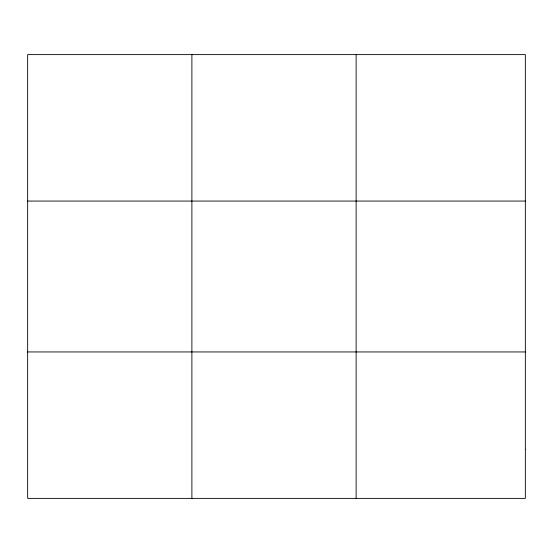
<?xml version="1.0" encoding="UTF-8"?>
<svg xmlns="http://www.w3.org/2000/svg" width="553" height="553" viewBox="0 0 553 553"><rect width="100%" height="100%" fill="white"/><g stroke="black" fill="none" stroke-linecap="round" stroke-linejoin="round"><path stroke-width="0.83" d="M191.891 54.616L191.891 498.384M356.132 54.616L356.132 498.384M27.65 201.057L525.35 201.057M27.65 351.943L525.35 351.943M525.35 449.568L525.35 498.384L27.65 498.384L27.65 54.616L525.35 54.616L525.35 449.568"/></g></svg>
